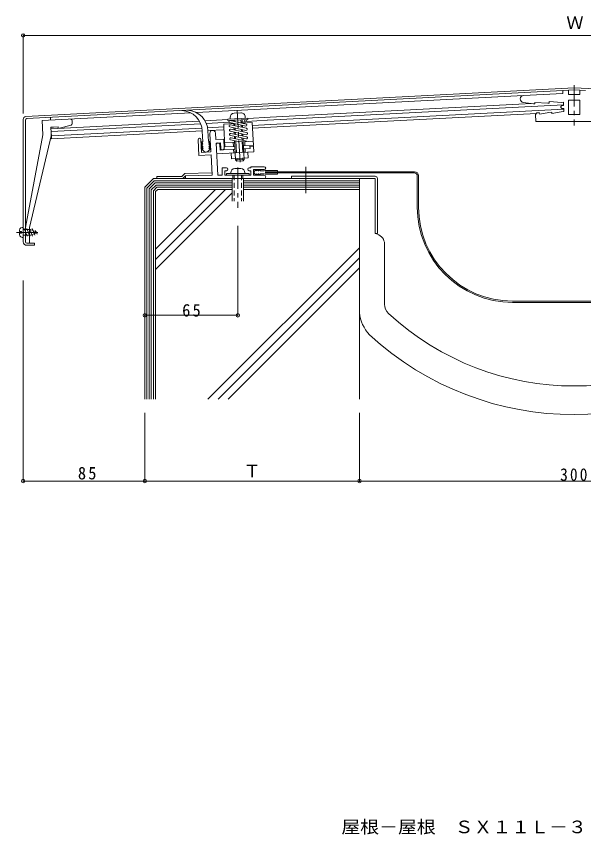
# Model space of a CAD drawing. Units: millimetres, scale not verified. Extents: x -452 to 561, y -405 to 239.
# Drawn here: x -452 to -56, y -405 to 167 of the extents above; entities that cross this region are included whole.
import ezdxf
from ezdxf.enums import TextEntityAlignment as Align

# ---------------------------------------------------------------- set-up
doc = ezdxf.new("R2010")
doc.units = ezdxf.units.MM
doc.header["$LTSCALE"] = 3
doc.header["$PDMODE"] = 32
doc.header["$PDSIZE"] = 2.4
for name, pattern in [('CHAIN1', [8, 5, -1, 1, -1]), ('CHAIN2', [12, 9, -1, 1, -1]), ('DASHED1', [1.8, 1.2, -0.6])]:
    doc.linetypes.add(name, pattern=pattern)
for name, color, linetype, lineweight in [('D-0', 3, 'Continuous', 9), ('D-1', 2, 'Continuous', 9), ('D-2', 4, 'Continuous', 9), ('D-3', 6, 'Continuous', 5), ('D-4', 7, 'Continuous', 9), ('D-5', 7, 'Continuous', 9)]:
    doc.layers.add(name, color=color, linetype=linetype, lineweight=lineweight)
doc.layers.add('F-5_F-5ﾚｲﾔ', color=2, linetype='Continuous')
doc.styles.add('ＭＳ ゴシック', font='')
doc.styles.get('ＭＳ ゴシック').set_extended_font_data('MS Gothic')

msp = doc.modelspace()

# ---------------------------------------------------------------- linework, layer by layer
at = {"layer": 'D-0'}
for p, q in [((-445.456, 96.999), (-62.352, 117.076)), ((-444.904, 95.526), (-70.247, 115.161)), ((320.753, 96.999), (-62.352, 117.076)), ((-447.352, 9.499), (-447.352, 95.002)), ((-445.852, 9.499), (-445.852, 94.527)), ((-444.852, 8.499), (-439.352, 8.499)), ((-444.852, 6.999), (-439.352, 6.999)), ((-439.352, 8.499), (-439.352, 6.999))]:
    msp.add_line(p, q, dxfattribs=at)
for centre, radius, start, end in [((-445.352, 95.002), 2, 93.00005, 180), ((-444.852, 94.527), 1, 93.00078, 180), ((-444.852, 9.499), 2.5, 180, 270), ((-444.852, 9.499), 1, 180, 270)]:
    msp.add_arc(centre, radius, start, end, dxfattribs=at)
at = {"layer": 'D-1'}
for p, q in [((-70.247, 115.161), (-62.352, 115.575)), ((-70.247, 115.161), (-70.143, 113.175)), ((-66.352, 115.365), (-66.352, 112.365)), ((-54.457, 115.161), (-62.352, 115.575)), ((-58.352, 115.365), (-58.352, 112.365)), ((-326.289, 99.751), (-97.605, 111.735)), ((-70.143, 113.175), (-97.605, 111.735)), ((-66.352, 112.365), (-58.352, 112.365)), ((-276.712, 94.338), (-69.724, 105.186)), ((-274.722, 96.445), (-92.144, 106.013)), ((-90.787, 105.834), (-97.802, 106.76)), ((-90.787, 105.834), (-89.789, 105.887)), ((-89.841, 106.885), (-89.789, 105.887)), ((-79.855, 107.408), (-70.815, 106.881)), ((-79.855, 107.408), (-79.802, 106.41)), ((-70.815, 106.881), (-69.816, 106.933)), ((-69.816, 106.933), (-69.698, 104.686)), ((-66.352, 108.365), (-58.352, 108.365)), ((-66.352, 108.365), (-66.352, 98.365)), ((-58.352, 108.365), (-58.352, 98.365)), ((-330.305, 99.54), (-434.193, 94.095)), ((-299.85, 99.342), (-295.356, 99.577)), ((-274.538, 91.448), (-69.567, 102.19)), ((-274.251, 89.46), (-88.687, 99.184)), ((-89.396, 98.397), (-88.45, 99.448)), ((-89.396, 98.397), (-89.135, 93.404)), ((-88.45, 99.448), (-86.453, 99.553)), ((-86.453, 99.553), (-86.4, 98.554)), ((-86.4, 98.554), (-79.961, 99.893)), ((-79.961, 99.893), (-77.964, 99.997)), ((-77.964, 99.997), (-77.912, 98.999)), ((-77.912, 98.999), (-71.473, 100.338)), ((-71.473, 100.338), (-69.476, 100.442)), ((-69.594, 102.689), (-69.476, 100.442)), ((-66.352, 98.365), (-58.352, 98.365)), ((-434.193, 94.096), (-433.671, 84.13)), ((-428.201, 94.41), (-428.305, 96.396)), ((-427.887, 88.418), (-324.287, 93.847)), ((-427.782, 86.421), (-323.321, 91.895)), ((-413.17, 94.217), (-413.055, 92.022)), ((-320.292, 94.057), (-304.396, 94.89)), ((-319.327, 92.104), (-303.403, 92.939)), ((-307.212, 91.734), (-300.222, 92.1)), ((-307.212, 91.734), (-307.108, 89.74)), ((-304.407, 95.097), (-290.426, 95.83)), ((-304.355, 94.099), (-304.407, 95.097)), ((-304.355, 94.099), (-290.374, 94.831)), ((-302.993, 92.695), (-291.851, 90.275)), ((-302.689, 96.189), (-302.637, 95.19)), ((-302.675, 94.161), (-291.533, 91.741)), ((-300.303, 93.646), (-300.338, 94.309)), ((-300.146, 90.65), (-300.222, 92.1)), ((-299.492, 93.47), (-299.539, 94.351)), ((-299.336, 90.474), (-299.411, 91.917)), ((-295.036, 92.502), (-295.145, 94.581)), ((-294.23, 92.415), (-294.346, 94.623)), ((-291.806, 93.251), (-294.267, 93.122)), ((-294.23, 92.415), (-287.24, 92.781)), ((-292.203, 96.738), (-292.151, 95.739)), ((-291.233, 93.577), (-276.786, 94.334)), ((-290.374, 94.831), (-290.426, 95.83)), ((-290.415, 95.622), (-274.722, 96.445)), ((-287.24, 92.781), (-286.402, 76.803)), ((-89.135, 93.404), (-35.57, 93.404)), ((-427.941, 89.437), (-426.284, 89.524)), ((-427.521, 81.428), (-427.941, 89.437)), ((-427.625, 83.425), (-322.458, 88.936)), ((-427.521, 81.428), (-322.23, 86.945)), ((-426.284, 89.524), (-422.947, 89.699)), ((-422.894, 88.68), (-422.947, 89.699)), ((-413.786, 91.006), (-421.988, 88.727)), ((-318.464, 89.145), (-307.108, 89.741)), ((-318.236, 87.155), (-307.003, 87.743)), ((-307.108, 89.74), (-306.375, 75.756)), ((-302.836, 89.7), (-291.694, 87.279)), ((-302.679, 86.704), (-291.538, 84.283)), ((-302.518, 91.165), (-291.376, 88.745)), ((-302.361, 88.169), (-291.219, 85.749)), ((-299.989, 87.654), (-300.064, 89.097)), ((-299.832, 84.658), (-299.907, 86.102)), ((-299.178, 87.478), (-299.254, 88.922)), ((-299.021, 84.482), (-299.097, 85.926)), ((-294.879, 89.506), (-294.955, 90.949)), ((-294.722, 86.51), (-294.797, 87.953)), ((-294.068, 89.33), (-294.144, 90.773)), ((-293.911, 86.334), (-293.987, 87.777)), ((-287.158, 90.786), (-274.46, 91.452)), ((-287.053, 88.789), (-274.355, 89.455)), ((-274.355, 89.455), (-274.251, 89.46)), ((-433.671, 84.13), (-445.852, 19.414)), ((-427.679, 84.444), (-442.852, 19.414)), ((-324.582, 69.72), (-325.162, 80.783)), ((-322.693, 71.9), (-323.165, 80.888)), ((-316.204, 72.24), (-316.885, 85.222)), ((-312.655, 80.935), (-312.89, 85.432)), ((-312.655, 80.935), (-307.162, 81.223)), ((-306.835, 74.981), (-307.162, 81.223)), ((-302.522, 83.708), (-291.38, 81.288)), ((-302.365, 80.712), (-295.906, 79.309)), ((-302.204, 85.173), (-291.062, 82.753)), ((-302.047, 82.178), (-290.213, 79.607)), ((-299.675, 81.662), (-299.75, 83.106)), ((-298.887, 66.636), (-299.594, 80.11)), ((-298.865, 81.486), (-298.94, 82.93)), ((-294.565, 83.514), (-294.64, 84.957)), ((-294.408, 80.518), (-294.483, 81.962)), ((-293.755, 83.338), (-293.83, 84.781)), ((-293.598, 80.342), (-293.673, 81.786)), ((-316.495, 77.82), (-316.202, 72.24)), ((-312.524, 78.438), (-309.528, 78.595)), ((-312.524, 78.438), (-311.353, 56.099)), ((-309.765, 73.576), (-309.962, 77.321)), ((-309.332, 74.85), (-309.528, 78.595)), ((-306.532, 78.752), (-299.542, 79.118)), ((-306.375, 75.756), (-299.385, 76.122)), ((-300.383, 76.07), (-300.54, 79.066)), ((-298.35, 71.67), (-298.783, 79.934)), ((-295.906, 79.309), (-286.559, 79.799)), ((-293.956, 71.901), (-294.349, 79.39)), ((-292.896, 66.949), (-293.55, 79.432)), ((-293.393, 76.436), (-286.402, 76.803)), ((-293.288, 74.439), (-292.289, 74.491)), ((-292.394, 76.489), (-292.551, 79.485)), ((-292.289, 74.491), (-288.794, 74.675)), ((-292.159, 71.995), (-292.289, 74.491)), ((-288.873, 76.173), (-288.794, 74.675)), ((-324.582, 69.72), (-316.096, 70.164)), ((-322.693, 71.9), (-316.202, 72.24)), ((-316.096, 70.164), (-315.359, 56.1)), ((-312.131, 70.948), (-299.233, 71.624)), ((-309.765, 73.576), (-307.269, 73.706)), ((-307.261, 73.707), (-299.28, 74.125)), ((-301.895, 71.485), (-301.686, 67.49)), ((-300.148, 71.576), (-300.278, 74.073)), ((-299.233, 71.624), (-286.167, 72.309)), ((-290.411, 72.087), (-290.202, 68.092)), ((-301.686, 67.49), (-290.202, 68.092)), ((-298.888, 66.636), (-292.896, 66.949)), ((-298.047, 65.879), (-298.888, 66.636)), ((-298.141, 67.676), (-298.047, 65.879)), ((-293.747, 67.906), (-293.653, 66.109)), ((-334.49, 57.082), (-315.437, 57.598)), ((-308.352, 61.099), (-308.352, 56.099)), ((-305.352, 61.099), (-308.352, 61.099)), ((-306.352, 59.099), (-306.352, 56.099)), ((-305.352, 59.099), (-306.352, 59.099)), ((-302.352, 57.599), (-302.352, 57.099)), ((-295.352, 60.599), (-299.352, 60.599)), ((-292.352, 57.599), (-292.352, 57.099)), ((-288.352, 61.099), (-289.352, 61.099)), ((-288.352, 59.099), (-289.352, 59.099)), ((-288.352, 61.849), (-278.852, 61.849)), ((-288.352, 61.849), (-288.352, 61.099)), ((-288.352, 59.099), (-288.352, 56.099)), ((-286.352, 59.849), (-286.352, 56.099)), ((-286.352, 59.849), (-278.852, 59.849)), ((-353.852, 55.099), (-336.473, 55.099)), ((-353.852, 53.599), (-353.852, 55.099)), ((-334.49, 57.082), (-336.473, 55.099)), ((-333.852, 55.599), (-335.852, 53.599)), ((-333.852, 55.599), (-315.381, 56.099)), ((-333.852, 53.599), (-333.852, 55.599)), ((-308.352, 56.099), (-311.353, 56.099)), ((-306.352, 56.099), (-288.352, 56.099)), ((-305.352, 57.099), (-305.352, 56.099)), ((-305.352, 57.099), (-289.352, 57.099)), ((-301.352, 53.599), (-301.352, 37.745)), ((-300.852, 56.099), (-300.852, 53.599)), ((-299.852, 56.099), (-299.852, 53.599)), ((-294.852, 56.099), (-294.852, 53.599)), ((-293.852, 56.099), (-293.852, 53.599)), ((-293.352, 53.599), (-293.352, 37.745)), ((-289.352, 57.099), (-289.352, 56.099)), ((-286.352, 56.099), (-279.102, 56.099)), ((-448.18, 19.499), (-447.352, 19.499)), ((-447.352, 17.999), (-442.18, 17.999)), ((-446.698, 18.706), (-444.565, 13.492)), ((-444.843, 18.706), (-442.71, 13.492)), ((-442.988, 18.706), (-440.855, 13.492)), ((-442.852, 19.414), (-442.852, 8.499)), ((-437.352, 15.999), (-442.18, 17.999)), ((-441.133, 18.706), (-439.282, 14.182)), ((-438.726, 17.356), (-437.68, 14.8)), ((-449.936, 16.529), (-448.552, 16.529)), ((-447.352, 13.999), (-442.18, 13.999)), ((-437.352, 15.999), (-442.18, 13.999))]:
    msp.add_line(p, q, dxfattribs=at)
at = {"layer": 'D-1', "linetype": 'CHAIN1'}
for p, q in [((-62.352, 118.889), (-62.352, 90.65)), ((-295.828, 65.151), (-297.699, 100.848)), ((-297.352, 61.347), (-297.352, 33.165))]:
    msp.add_line(p, q, dxfattribs=at)
at = {"layer": 'D-1', "linetype": 'DASHED1'}
for p, q in [((-299.852, 56.099), (-299.852, 37.745)), ((-294.852, 56.099), (-294.852, 37.745))]:
    msp.add_line(p, q, dxfattribs=at)
at = {"layer": 'D-1', "color": 7, "linetype": 'CHAIN1'}
msp.add_line((-452.124, 15.999), (-434.752, 15.999), dxfattribs=at)
at = {"layer": 'D-1'}
for points in [[(-89.841, 106.885), (-80.801, 106.358), (-79.802, 106.41)], [(-71.628, 103.291), (-71.659, 103.876), (-70.989, 104.619), (-69.698, 104.686)], [(-71.628, 103.291), (-70.885, 102.622), (-69.594, 102.689)], [(-288.873, 76.173), (-286.376, 76.303), (-286.167, 72.309)], [(-298.047, 65.879), (-293.653, 66.109), (-292.896, 66.949)], [(-448.18, 12.499), (-447.352, 12.499), (-447.352, 19.499)], [(-449.936, 15.469), (-448.552, 15.469), (-448.552, 16.529)]]:
    msp.add_lwpolyline(points, dxfattribs=at)
msp.add_circle((-291.849, 94.004), 0.75, dxfattribs=at)
for centre, radius, start, end in [((-97.475, 109.239), 2.5, 93.00031, 262.47823), ((-299.693, 96.346), 3, 92.99921, 182.99921), ((-295.199, 96.581), 3, 2.99921, 92.99921), ((-414.169, 94.164), 1, 2.99918, 92.99921), ((-414.054, 91.969), 1, 285.52844, 3.0006), ((-302.834, 93.428), 0.75, 108.71875, 257.74583), ((-291.692, 91.008), 0.75, 257.74583, 77.74342), ((-314.887, 85.327), 2, 3.00215, 182.99919), ((-302.677, 90.432), 0.75, 77.75139, 257.73788), ((-302.52, 87.437), 0.75, 77.73474, 257.75139), ((-291.535, 88.012), 0.75, 257.74342, 77.7403), ((-324.163, 80.835), 1, 3, 183), ((-302.363, 84.441), 0.75, 77.74342, 257.74583), ((-302.206, 81.445), 0.75, 77.74583, 257.74342), ((-291.378, 85.016), 0.75, 257.74028, 77.75137), ((-291.221, 82.021), 0.75, 257.74599, 77.74342), ((-311.21, 77.255), 1.25, 2.99908, 182.9991), ((-308.083, 74.915), 1.25, 182.9991, 2.99918), ((-305.352, 60.099), 1, 270, 90), ((-299.352, 57.599), 3, 90, 180), ((-295.352, 57.599), 3, 0, 90), ((-289.352, 60.099), 1, 90, 270), ((-278.852, 60.849), 1, 270, 90), ((-279.102, 54.849), 1.25, 270, 90), ((-440.952, 15.999), 9, 164.53397, 176.62398), ((-448.18, 17.999), 1.5, 90, 164.53389), ((-440.952, 15.999), 9, 183.37602, 195.46603), ((-448.18, 13.999), 1.5, 195.46609, 270)]:
    msp.add_arc(centre, radius, start, end, dxfattribs=at)
at = {"layer": 'D-2'}
for p, q in [((-321.833, 79.377), (-322.218, 86.708)), ((-317.839, 79.586), (-318.223, 86.917)), ((-323.082, 79.311), (-321.834, 79.377)), ((-321.768, 78.128), (-323.082, 79.311)), ((-323.016, 78.063), (-321.768, 78.128)), ((-321.703, 76.88), (-323.016, 78.063)), ((-322.951, 76.815), (-321.703, 76.88)), ((-321.572, 74.384), (-322.886, 75.566)), ((-321.572, 74.384), (-322.82, 74.318)), ((-318.066, 72.729), (-316.329, 74.658)), ((-316.591, 79.652), (-317.839, 79.586)), ((-317.774, 78.338), (-316.591, 79.652)), ((-316.525, 78.403), (-317.774, 78.338)), ((-317.708, 77.09), (-316.525, 78.403)), ((-316.46, 77.155), (-317.708, 77.09)), ((-317.577, 74.593), (-316.395, 75.907)), ((-317.577, 74.593), (-316.329, 74.658)), ((-320.891, 72.581), (-322.82, 74.318)), ((-286.264, 58.186), (-285.476, 58.974)), ((-286.264, 57.762), (-285.476, 56.974)), ((-281.852, 58.974), (-278.852, 58.974)), ((-278.852, 58.974), (-278.261, 59.324)), ((-269.536, 59.324), (-278.261, 59.324)), ((-194.416, 58.424), (-278.261, 58.424)), ((-194.416, 57.524), (-278.261, 57.524)), ((-269.536, 59.324), (-269.536, 58.424)), ((-269.536, 56.624), (-269.536, 57.524)), ((-173.948, 58.424), (-194.416, 58.424)), ((-173.948, 57.524), (-194.416, 57.524)), ((-281.852, 56.974), (-278.852, 56.974)), ((-278.852, 56.974), (-278.261, 56.624)), ((-269.536, 56.624), (-278.261, 56.624)), ((-259.852, 55.199), (-201.452, 55.199)), ((-259.852, 55.199), (-259.852, 53.599)), ((-212.352, -2.26), (-212.352, 53.599)), ((-199.852, 53.599), (-199.852, 15.199)), ((-171.948, 55.524), (-171.948, 33.609)), ((-171.049, 33.609), (-171.049, 55.524)), ((-212.362, 48.74), (-212.362, -40.082)), ((-199.822, 14.705), (-201.452, 15.199)), ((-199.852, 15.199), (-201.452, 15.199)), ((-194.852, 8.006), (-194.852, 0.199)), ((-194.852, 0.199), (-194.852, -26.234)), ((-194.862, -26.234), (-194.862, -34.179)), ((-105.461, -31.978), (-19.243, -31.978)), ((-19.243, -32.879), (-105.461, -32.879))]:
    msp.add_line(p, q, dxfattribs=at)
at = {"layer": 'D-2', "linetype": 'CHAIN2'}
msp.add_line((-249.852, 61.854), (-249.852, 43.495), dxfattribs=at)
at = {"layer": 'D-2'}
for points in [[(-322.886, 75.566), (-321.637, 75.632), (-322.951, 76.815)], [(-316.395, 75.907), (-317.643, 75.841), (-316.46, 77.155)], [(-285.476, 58.974), (-285.368, 59.068), (-285.179, 59.226), (-284.985, 59.373), (-284.781, 59.503), (-284.657, 59.568), (-284.602, 59.593), (-284.507, 59.633), (-284.409, 59.67), (-284.31, 59.704), (-284.252, 59.724)], [(-284.352, 58.974), (-284.212, 59.085), (-283.968, 59.269), (-283.716, 59.437), (-283.452, 59.576), (-283.291, 59.64), (-283.251, 59.654), (-283.183, 59.675), (-283.113, 59.695), (-283.043, 59.713), (-283.002, 59.724)], [(-283.102, 58.974), (-282.962, 59.085), (-282.718, 59.269), (-282.466, 59.437), (-282.202, 59.576), (-282.041, 59.64), (-282.001, 59.654), (-281.932, 59.675), (-281.863, 59.695), (-281.752, 59.724)], [(-285.476, 56.974), (-285.368, 56.88), (-285.179, 56.722), (-284.985, 56.575), (-284.781, 56.445), (-284.657, 56.38), (-284.602, 56.355), (-284.507, 56.315), (-284.409, 56.278), (-284.31, 56.244), (-284.252, 56.224)], [(-284.352, 56.974), (-284.212, 56.863), (-283.968, 56.679), (-283.716, 56.511), (-283.452, 56.372), (-283.291, 56.307), (-283.251, 56.294), (-283.183, 56.273), (-283.113, 56.253), (-283.043, 56.235), (-283.002, 56.224)], [(-283.102, 56.974), (-282.962, 56.863), (-282.718, 56.679), (-282.466, 56.511), (-282.202, 56.372), (-282.041, 56.307), (-282.001, 56.294), (-281.932, 56.273), (-281.863, 56.253), (-281.752, 56.224)], [(-201.452, 15.199), (-201.452, 53.599), (-259.852, 53.599)]]:
    msp.add_lwpolyline(points, dxfattribs=at)
for centre, radius, start, end in [((-337.214, 86.238), 15, 1.79433, 87.13452), ((-333.219, 86.448), 15, 1.79431, 87.13472), ((-319.553, 74.067), 2, 228, 318), ((-286.052, 57.974), 0.3, 134.99998, 224.99998), ((-281.541, 58.981), 2.811, 164.66913, 180.13988), ((-280.291, 58.981), 2.811, 164.66913, 180.13988), ((-279.041, 58.981), 2.811, 164.66913, 180.13988), ((-173.948, 55.524), 2.9, 0, 90), ((-173.948, 55.524), 2, 0, 90), ((-281.541, 56.967), 2.811, 179.86009, 195.33084), ((-280.291, 56.967), 2.811, 179.86009, 195.33084), ((-279.041, 56.967), 2.811, 179.86009, 195.33084), ((-201.452, 53.599), 1.6, 0, 90), ((-105.461, 33.609), 66.487, 180, 270), ((-105.461, 33.609), 65.588, 180, 270), ((-201.852, 8.006), 7, 0, 73.14159), ((-186.112, -34.179), 8.75, 180, 227.30782), ((-185.476, -37.219), 27.038, 186.07852, 222.6012), ((-62.361, 99.965), 191.256, 227.30782, 312.69623), ((-62.361, 99.965), 211.256, 227.39183, 312.60797)]:
    msp.add_arc(centre, radius, start, end, dxfattribs=at)
at = {"layer": 'D-3'}
for p, q in [((-356.352, 53.599), (-362.352, 47.599)), ((-355.73, 52.099), (-360.852, 46.978)), ((-356.352, 53.599), (-242.352, 53.599)), ((-355.73, 52.099), (-301.352, 52.099)), ((-293.352, 52.099), (-212.352, 52.099)), ((-242.352, 53.599), (-212.352, 53.599)), ((-212.352, 53.599), (-212.352, -100.563)), ((-362.352, 47.599), (-362.352, -100.563)), ((-360.852, 46.978), (-360.852, -100.563)), ((-355.109, 50.599), (-359.352, 46.356)), ((-359.352, 46.356), (-359.352, -100.563)), ((-354.488, 49.099), (-357.852, 45.735)), ((-353.866, 47.599), (-356.352, 45.114)), ((-355.109, 50.599), (-301.352, 50.599)), ((-354.852, 4.252), (-313.005, 46.099)), ((-354.852, -2.819), (-305.934, 46.099)), ((-353.245, 46.099), (-354.852, 44.492)), ((-354.488, 49.099), (-301.352, 49.099)), ((-353.866, 47.599), (-301.352, 47.599)), ((-353.245, 46.099), (-301.352, 46.099)), ((-293.352, 50.599), (-212.352, 50.599)), ((-293.352, 49.099), (-212.352, 49.099)), ((-293.352, 47.599), (-212.352, 47.599)), ((-293.352, 46.099), (-212.352, 46.099)), ((-357.852, 45.735), (-357.852, -100.563)), ((-356.352, 45.114), (-356.352, -100.563)), ((-354.852, 44.492), (-354.852, -100.563)), ((-354.852, -9.89), (-301.352, 43.61)), ((-318.245, -100.563), (-212.352, 5.331)), ((-311.174, -100.563), (-212.352, -1.74)), ((-304.103, -100.563), (-212.352, -8.811))]:
    msp.add_line(p, q, dxfattribs=at)
at = {"layer": 'D-4'}
for p, q in [((-447.352, 154.227), (-447.352, 99.002)), ((-447.352, 153.627), (322.648, 153.627)), ((-447.352, -158.322), (-447.352, -17.692)), ((-362.352, -158.322), (-362.352, -109.992)), ((-212.352, -158.322), (-212.352, -109.992)), ((-362.352, -157.722), (-447.352, -157.722))]:
    msp.add_line(p, q, dxfattribs=at)
for p in [(-447.352, 153.627), (-447.352, -157.722), (-362.352, -157.722)]:
    msp.add_point(p, dxfattribs=at)
at = {"layer": 'D-5'}
for p, q in [((-297.352, 20.545), (-297.352, -42.505)), ((-362.352, -41.905), (-362.352, -42.505)), ((-362.352, -41.905), (-297.352, -41.905)), ((-362.352, -157.722), (-362.352, -158.322)), ((-362.352, -157.722), (237.648, -157.722)), ((-212.352, -157.722), (-212.352, -158.322))]:
    msp.add_line(p, q, dxfattribs=at)
for p in [(-362.352, -41.905), (-297.352, -41.905), (-362.352, -157.722), (-212.352, -157.722)]:
    msp.add_point(p, dxfattribs=at)

# ---------------------------------------------------------------- texts
at = {"layer": 'D-4', "color": 2, "insert": (-409.102, -156.722), "char_height": 8.798, "attachment_point": 7, "style": 'ＭＳ ゴシック'}
msp.add_mtext('\\T1.27;\\W0.95;85', dxfattribs=at)
at = {"layer": 'D-5', "color": 2, "style": 'ＭＳ ゴシック'}
for s, p in [('Ｗ', (-67.76, 155.503)), ('Ｔ', (-293.352, -157.721))]:
    msp.add_text(s, height=8.798, dxfattribs=at).set_placement(p, align=Align.BOTTOM_LEFT)
at = {"layer": 'D-5', "color": 2, "char_height": 8.798, "attachment_point": 7, "style": 'ＭＳ ゴシック'}
for s, insert in [('\\T1.27;\\W0.95;65', (-336.227, -42.905)), ('\\T1.27;\\W0.9;300', (-72.102, -157.721))]:
    msp.add_mtext(s, dxfattribs=dict(at, insert=insert))
at = {"layer": 'F-5_F-5ﾚｲﾔ', "style": 'ＭＳ ゴシック', "width": 1.1}
msp.add_text('屋根－屋根\u3000ＳＸ１１Ｌ－３００Ｇ\u3000遮炎性能', height=8.798, dxfattribs=at).set_placement((-225.048, -406.442), align=Align.BOTTOM_LEFT)

doc.saveas('drawing.dxf')
